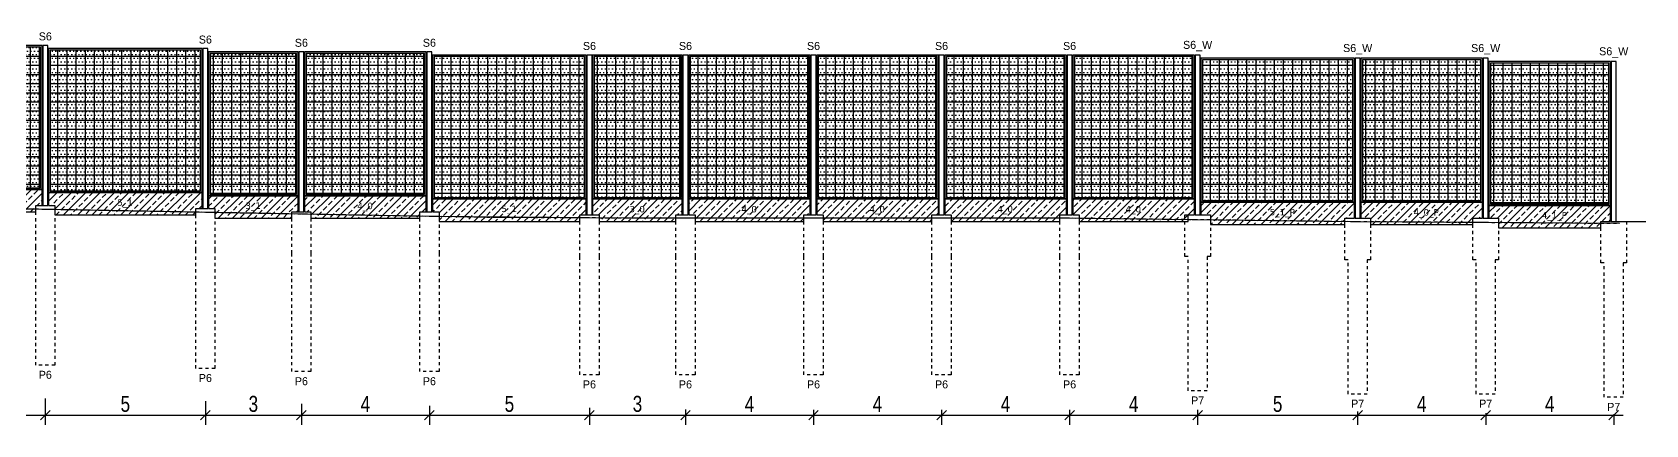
# Model space of a CAD drawing. Header units: metres. Extents: x -16 to 917, y -427 to 244.
# Drawn here: x 63.6 to 114, y 227.8 to 240.1 of the extents above; entities that cross this region are included whole.
import ezdxf

# ---------------------------------------------------------------- set-up
doc = ezdxf.new("R2010")
doc.units = ezdxf.units.M
doc.linetypes.add('DASHED', pattern=[0.75, 0.5, -0.25])
doc.linetypes.add('HIDDEN', pattern=[0.375, 0.25, -0.125])
for name, color, linetype in [('m_pale', 1, 'Continuous'), ('m_panele', 7, 'Continuous'), ('m_podwaliny', 8, 'Continuous'), ('m_slupy', 7, 'Continuous'), ('m_teren', 1, 'Continuous'), ('m_wymiary', 1, 'Continuous')]:
    doc.layers.add(name, color=color, linetype=linetype)
doc.layers.add('m_teren_pierwotny', color=6, linetype='HIDDEN', plot=False)
doc.styles.add('CDMSTYLE', font='CDMSIMPL', dxfattribs={"width": 0.8, "bigfont": 'CDMBIGPL'})
doc.dimstyles.new('CDM-ME200ME', dxfattribs={"dimscale": 0.2, "dimtxt": 2.5, "dimasz": 1.5, "dimexe": 1.5, "dimexo": 5, "dimgap": 0.5, "dimtad": 1, "dimdec": 3, "dimrnd": 0.001, "dimzin": 9, "dimtxsty": 'CDMSTYLE', "dimblk": 'OBLIQUE', "dimcen": 2.5, "dimdle": 1.5, "dimclrd": 9, "dimclre": 9, "dimadec": 1, "dimazin": 2, "dimtfac": 1, "dimtdec": 1, "dimtix": 1, "dimtmove": 2, "dimatfit": 3, "dimldrblk": 'DOT', "dimfxl": 1, "dimtvp": 1, "dimtolj": 1, "dimtzin": 0, "dimlwd": 25, "dimlwe": 25, "dimarcsym": 0})
pattern_1 = [(45, (-1743.18178, -1522.65767), (-0.224506403, 0.224506403), []), (45, (-1742.95727, -1522.65767), (-0.224506403, 0.224506403), [0.15875, -0.079375])]
pattern_2 = [(90, (0.1, 1), (-0.28575, 6e-17), []), (180, (0.1, 1), (-6e-17, -0.28575), [])]
pattern_3 = [(0, (0.1, 1), (0.0555625, 0.111125), [0, -0.111125])]
pattern_4 = [(45, (0, -0.5), (-0.224506, 0.224506), []), (45, (0.2245, -0.5), (-0.224506, 0.224506), [0.15875, -0.079375])]

# ---------------------------------------------------------------- blocks, each defined once
blk = doc.blocks.new('4_1')
at = {"layer": 'm_podwaliny'}
h = blk.add_hatch(dxfattribs=at)
h.set_pattern_fill('ANSI33', color=8, scale=0.05, style=0)
h.set_pattern_definition(pattern_1)
h.paths.add_polyline_path([(3.9, -0.1), (3.9, 0.4), (0.1, 0.4), (0.1, 0), (0.3, 0), (0.3, -0.3), (3.7, -0.3), (3.7, -0.1)])
blk.add_lwpolyline([(3.9, -0.1), (3.9, 0.4), (0.1, 0.4), (0.1, 0), (0.3, 0), (0.3, -0.3), (3.7, -0.3), (3.7, -0.1)], close=True, dxfattribs=at)
at = {"layer": 'm_podwaliny', "color": 7, "insert": (1.75, 0.189), "char_height": 0.2, "width": 0.26556, "attachment_point": 1}
blk.add_mtext('{\\fVerdana|b0|i0|c238|p34;4_1}', dxfattribs=at)
blk = doc.blocks.new('P_4_5_1')
at = {"layer": 'm_panele'}
h = blk.add_hatch(color=251, dxfattribs=at)
h.paths.add_polyline_path([(3.9, 5), (0.1, 5), (0.1, 0.5), (3.9, 0.5)])
h.paths.add_polyline_path([(0.15, 0.55), (0.15, 4.95), (3.85, 4.95), (3.85, 0.55)], flags=16)
h = blk.add_hatch(dxfattribs=at)
h.set_pattern_fill('ANSI37', color=251, scale=0.09, angle=45, style=0)
h.set_pattern_definition(pattern_2)
h.paths.add_polyline_path([(3.85, 4.95), (0.15, 4.95), (0.15, 0.55), (3.85, 0.55)])
h = blk.add_hatch(dxfattribs=at)
h.set_pattern_fill('DOTS', color=95, scale=0.07, style=0)
h.set_pattern_definition(pattern_3)
h.paths.add_polyline_path([(3.85, 4.95), (0.15, 4.95), (0.15, 0.55), (3.85, 0.55)])
at = {"layer": 'm_panele', "color": 251}
blk.add_lwpolyline([(0.1, 0.5), (3.9, 0.5), (3.9, 5), (0.1, 5), (0.1, 0.5)], dxfattribs=at)
blk.add_lwpolyline([(0.15, 0.55), (3.85, 0.55), (3.85, 4.95), (0.15, 4.95)], close=True, dxfattribs=at)
blk = doc.blocks.new('_OBLIQUE')
at = {"color": 0, "linetype": 'ByBlock'}
blk.add_line((-0.5, -0.5), (0.5, 0.5), dxfattribs=at)
blk = doc.blocks.new('*D240')
at = {"layer": 'm_wymiary', "color": 9, "linetype": 'Continuous', "lineweight": 25, "transparency": 16777216}
for p, q in [((60, 228.606), (60, 227.79)), ((64, 228.606), (64, 227.79)), ((59.7, 228.09), (64.3, 228.09))]:
    blk.add_line(p, q, dxfattribs=at)
at = {"layer": 'm_wymiary', "color": 9, "linetype": 'Continuous', "lineweight": 25, "transparency": 16777216, "xscale": 0.3, "yscale": 0.3, "zscale": 0.3, "rotation": 180}
blk.add_blockref('_OBLIQUE', (60, 228.09), dxfattribs=at)
at = {"layer": 'm_wymiary', "color": 9, "linetype": 'Continuous', "lineweight": 25, "transparency": 16777216, "xscale": 0.3, "yscale": 0.3, "zscale": 0.3}
blk.add_blockref('_OBLIQUE', (64, 228.09), dxfattribs=at)
at = {"layer": 'm_wymiary', "color": 0, "linetype": 'Continuous', "lineweight": 25, "transparency": 16777216, "insert": (62, 228.44), "char_height": 0.5, "attachment_point": 5, "style": 'CDMSTYLE'}
blk.add_mtext('\\A1;4', dxfattribs=at)
blk = doc.blocks.new('_DOT')
at = {"color": 0, "linetype": 'ByBlock'}
blk.add_line((-0.5, 0), (-1, 0), dxfattribs=at)
at = {"color": 0, "linetype": 'ByBlock', "const_width": 0.5}
blk.add_lwpolyline([(-0.25, 0, 1), (0.25, 0, 1)], format="xyb", close=True, dxfattribs=at)
blk = doc.blocks.new('P6')
at = {"layer": 'm_pale', "color": 1, "linetype": 'DASHED', "ltscale": 0.005}
blk.add_lwpolyline([(0.3, -1.3), (0.3, -1.3), (0.3, -5), (-0.3, -5), (-0.3, -1.3), (-0.3, -1.3), (-0.3, 0), (0.3, 0)], close=True, dxfattribs=at)
at = {"layer": 'm_pale', "insert": (0, -5.3), "char_height": 0.25, "width": 0.54093, "attachment_point": 5}
blk.add_mtext('P6', dxfattribs=at)
blk = doc.blocks.new('S6')
at = {"layer": 'm_slupy'}
blk.add_lwpolyline([(-0.08, 0), (0.08, 0), (0.08, 5), (-0.08, 5)], close=True, dxfattribs=at)
at = {"layer": 'm_slupy', "insert": (0, 5.281), "char_height": 0.25, "width": 0.43691, "attachment_point": 5}
blk.add_mtext('S6', dxfattribs=at)
blk = doc.blocks.new('5_1')
at = {"layer": 'm_podwaliny'}
h = blk.add_hatch(dxfattribs=at)
h.set_pattern_fill('ANSI33', color=8, scale=0.05, style=0)
h.set_pattern_definition(pattern_1)
h.paths.add_polyline_path([(4.9, -0.1), (4.9, 0.4), (0.1, 0.4), (0.1, 0), (0.3, 0), (0.3, -0.3), (4.7, -0.3), (4.7, -0.1)])
blk.add_lwpolyline([(4.9, -0.1), (4.9, 0.4), (0.1, 0.4), (0.1, 0), (0.3, 0), (0.3, -0.3), (4.7, -0.3), (4.7, -0.1)], close=True, dxfattribs=at)
at = {"layer": 'm_podwaliny', "color": 7, "insert": (2.25, 0.189), "char_height": 0.2, "width": 0.26556, "attachment_point": 1}
blk.add_mtext('{\\fVerdana|b0|i0|c238|p34;5_1}', dxfattribs=at)
blk = doc.blocks.new('P_5_5_1')
at = {"layer": 'm_panele'}
h = blk.add_hatch(color=251, dxfattribs=at)
h.paths.add_polyline_path([(4.9, 5), (0.1, 5), (0.1, 0.5), (4.9, 0.5)])
h.paths.add_polyline_path([(0.15, 0.55), (0.15, 4.95), (4.85, 4.95), (4.85, 0.55)], flags=16)
h = blk.add_hatch(dxfattribs=at)
h.set_pattern_fill('ANSI37', color=251, scale=0.09, angle=45, style=0)
h.set_pattern_definition(pattern_2)
h.paths.add_polyline_path([(4.85, 4.95), (3.85, 4.95), (3.85, 0.55), (4.85, 0.55)])
h.paths.add_polyline_path([(3.85, 4.95), (0.15, 4.95), (0.15, 0.55), (3.85, 0.55)])
h = blk.add_hatch(dxfattribs=at)
h.set_pattern_fill('DOTS', color=95, scale=0.07, style=0)
h.set_pattern_definition(pattern_3)
h.paths.add_polyline_path([(4.85, 4.95), (3.85, 4.95), (3.85, 0.55), (4.85, 0.55)])
h.paths.add_polyline_path([(3.85, 4.95), (0.15, 4.95), (0.15, 0.55), (3.85, 0.55)])
at = {"layer": 'm_panele', "color": 251}
blk.add_lwpolyline([(0.1, 0.5), (4.9, 0.5), (4.9, 5), (0.1, 5), (0.1, 0.5)], dxfattribs=at)
blk.add_lwpolyline([(0.15, 0.55), (4.85, 0.55), (4.85, 4.95), (0.15, 4.95)], close=True, dxfattribs=at)
blk = doc.blocks.new('*D241')
at = {"layer": 'm_wymiary', "color": 9, "linetype": 'Continuous', "lineweight": 25, "transparency": 16777216}
for p, q in [((64, 228.532), (64, 227.79)), ((69, 228.532), (69, 227.79)), ((63.7, 228.09), (69.3, 228.09))]:
    blk.add_line(p, q, dxfattribs=at)
at = {"layer": 'm_wymiary', "color": 9, "linetype": 'Continuous', "lineweight": 25, "transparency": 16777216, "xscale": 0.3, "yscale": 0.3, "zscale": 0.3, "rotation": 180}
blk.add_blockref('_OBLIQUE', (64, 228.09), dxfattribs=at)
at = {"layer": 'm_wymiary', "color": 9, "linetype": 'Continuous', "lineweight": 25, "transparency": 16777216, "xscale": 0.3, "yscale": 0.3, "zscale": 0.3}
blk.add_blockref('_OBLIQUE', (69, 228.09), dxfattribs=at)
at = {"layer": 'm_wymiary', "color": 0, "linetype": 'Continuous', "lineweight": 25, "transparency": 16777216, "insert": (66.5, 228.44), "char_height": 0.5, "attachment_point": 5, "style": 'CDMSTYLE'}
blk.add_mtext('\\A1;5', dxfattribs=at)
blk = doc.blocks.new('3_1')
at = {"layer": 'm_podwaliny'}
h = blk.add_hatch(dxfattribs=at)
h.set_pattern_fill('ANSI33', color=8, scale=0.05, style=0)
h.set_pattern_definition(pattern_1)
h.paths.add_polyline_path([(2.9, -0.1), (2.9, 0.4), (0.1, 0.4), (0.1, 0), (0.3, 0), (0.3, -0.3), (2.7, -0.3), (2.7, -0.1)])
blk.add_lwpolyline([(2.9, -0.1), (2.9, 0.4), (0.1, 0.4), (0.1, 0), (0.3, 0), (0.3, -0.3), (2.7, -0.3), (2.7, -0.1)], close=True, dxfattribs=at)
at = {"layer": 'm_podwaliny', "color": 7, "insert": (1.25, 0.189), "char_height": 0.2, "width": 0.26556, "attachment_point": 1}
blk.add_mtext('{\\fVerdana|b0|i0|c238|p34;3_1}', dxfattribs=at)
blk = doc.blocks.new('P_3_5_1')
at = {"layer": 'm_panele'}
h = blk.add_hatch(color=251, dxfattribs=at)
h.paths.add_polyline_path([(2.9, 5), (0.1, 5), (0.1, 0.5), (2.9, 0.5)])
h.paths.add_polyline_path([(0.15, 0.55), (0.15, 4.95), (2.85, 4.95), (2.85, 0.55)], flags=16)
h = blk.add_hatch(dxfattribs=at)
h.set_pattern_fill('ANSI37', color=251, scale=0.09, angle=45, style=0)
h.set_pattern_definition(pattern_2)
h.paths.add_polyline_path([(2.85, 0.55), (2.85, 4.95), (0.15, 4.95), (0.15, 0.55)])
h = blk.add_hatch(dxfattribs=at)
h.set_pattern_fill('DOTS', color=95, scale=0.07, style=0)
h.set_pattern_definition(pattern_3)
h.paths.add_polyline_path([(2.85, 0.55), (2.85, 4.95), (0.15, 4.95), (0.15, 0.55)])
at = {"layer": 'm_panele', "color": 251}
blk.add_lwpolyline([(0.1, 0.5), (2.9, 0.5), (2.9, 5), (0.1, 5), (0.1, 0.5)], dxfattribs=at)
blk.add_lwpolyline([(0.15, 0.55), (2.85, 0.55), (2.85, 4.95), (0.15, 4.95)], close=True, dxfattribs=at)
blk = doc.blocks.new('*D242')
at = {"layer": 'm_wymiary', "color": 9, "linetype": 'Continuous', "lineweight": 25, "transparency": 16777216}
for p, q in [((69, 228.44), (69, 227.79)), ((72, 228.44), (72, 227.79)), ((68.7, 228.09), (72.3, 228.09))]:
    blk.add_line(p, q, dxfattribs=at)
at = {"layer": 'm_wymiary', "color": 9, "linetype": 'Continuous', "lineweight": 25, "transparency": 16777216, "xscale": 0.3, "yscale": 0.3, "zscale": 0.3, "rotation": 180}
blk.add_blockref('_OBLIQUE', (69, 228.09), dxfattribs=at)
at = {"layer": 'm_wymiary', "color": 9, "linetype": 'Continuous', "lineweight": 25, "transparency": 16777216, "xscale": 0.3, "yscale": 0.3, "zscale": 0.3}
blk.add_blockref('_OBLIQUE', (72, 228.09), dxfattribs=at)
at = {"layer": 'm_wymiary', "color": 0, "linetype": 'Continuous', "lineweight": 25, "transparency": 16777216, "insert": (70.5, 228.44), "char_height": 0.5, "attachment_point": 5, "style": 'CDMSTYLE'}
blk.add_mtext('\\A1;3', dxfattribs=at)
blk = doc.blocks.new('4_0')
at = {"layer": 'm_podwaliny'}
h = blk.add_hatch(dxfattribs=at)
h.set_pattern_fill('ANSI33', color=8, scale=0.05, style=0)
h.set_pattern_definition(pattern_4)
edge = h.paths.add_edge_path(flags=16)
edge.add_arc((2, 0), 0.0173, 0, 360)
h.paths.add_polyline_path([(1.819, -0.158), (2.202, -0.158)], flags=16)
h.paths.add_polyline_path([(0.3, -0.2), (3.7, -0.2), (3.7, 0), (3.9, 0), (3.9, 0.5), (0.1, 0.5), (0.1, 0), (0.3, 0)])
blk.add_lwpolyline([(0.3, 0), (0.3, -0.2), (3.7, -0.2), (3.7, 0), (3.9, 0), (3.9, 0.5), (0.1, 0.5), (0.1, 0), (0.3, 0)], dxfattribs=at)
at = {"layer": 'm_podwaliny', "color": 7, "insert": (1.746, 0.281), "char_height": 0.2, "width": 0.26556, "attachment_point": 1}
blk.add_mtext('{\\fVerdana|b0|i0|c238|p34;4_0}', dxfattribs=at)
blk = doc.blocks.new('*D243')
at = {"layer": 'm_wymiary', "color": 9, "linetype": 'Continuous', "lineweight": 25, "transparency": 16777216}
for p, q in [((72, 228.385), (72, 227.79)), ((76, 228.385), (76, 227.79)), ((71.7, 228.09), (76.3, 228.09))]:
    blk.add_line(p, q, dxfattribs=at)
at = {"layer": 'm_wymiary', "color": 9, "linetype": 'Continuous', "lineweight": 25, "transparency": 16777216, "xscale": 0.3, "yscale": 0.3, "zscale": 0.3, "rotation": 180}
blk.add_blockref('_OBLIQUE', (72, 228.09), dxfattribs=at)
at = {"layer": 'm_wymiary', "color": 9, "linetype": 'Continuous', "lineweight": 25, "transparency": 16777216, "xscale": 0.3, "yscale": 0.3, "zscale": 0.3}
blk.add_blockref('_OBLIQUE', (76, 228.09), dxfattribs=at)
at = {"layer": 'm_wymiary', "color": 0, "linetype": 'Continuous', "lineweight": 25, "transparency": 16777216, "insert": (74, 228.44), "char_height": 0.5, "attachment_point": 5, "style": 'CDMSTYLE'}
blk.add_mtext('\\A1;4', dxfattribs=at)
blk = doc.blocks.new('*D244')
at = {"layer": 'm_wymiary', "color": 9, "linetype": 'Continuous', "lineweight": 25, "transparency": 16777216}
for p, q in [((75.7, 228.09), (81.3, 228.09)), ((76, 228.314), (76, 227.79)), ((81, 228.314), (81, 227.79))]:
    blk.add_line(p, q, dxfattribs=at)
at = {"layer": 'm_wymiary', "color": 9, "linetype": 'Continuous', "lineweight": 25, "transparency": 16777216, "xscale": 0.3, "yscale": 0.3, "zscale": 0.3, "rotation": 180}
blk.add_blockref('_OBLIQUE', (76, 228.09), dxfattribs=at)
at = {"layer": 'm_wymiary', "color": 9, "linetype": 'Continuous', "lineweight": 25, "transparency": 16777216, "xscale": 0.3, "yscale": 0.3, "zscale": 0.3}
blk.add_blockref('_OBLIQUE', (81, 228.09), dxfattribs=at)
at = {"layer": 'm_wymiary', "color": 0, "linetype": 'Continuous', "lineweight": 25, "transparency": 16777216, "insert": (78.5, 228.44), "char_height": 0.5, "attachment_point": 5, "style": 'CDMSTYLE'}
blk.add_mtext('\\A1;5', dxfattribs=at)
blk = doc.blocks.new('3_0')
at = {"layer": 'm_podwaliny'}
h = blk.add_hatch(dxfattribs=at)
h.set_pattern_fill('ANSI33', color=8, scale=0.05, style=0)
h.set_pattern_definition(pattern_4)
edge = h.paths.add_edge_path(flags=16)
edge.add_arc((2, 0), 0.0173, 0, 360)
h.paths.add_polyline_path([(1.819, -0.158), (2.202, -0.158)], flags=16)
h.paths.add_polyline_path([(2.7, -0.2), (2.7, 0), (2.9, 0), (2.9, 0.5), (0.1, 0.5), (0.1, 0), (0.3, 0), (0.3, -0.2)])
blk.add_lwpolyline([(0.3, 0), (0.3, -0.2), (2.7, -0.2), (2.7, 0), (2.9, 0), (2.9, 0.5), (0.1, 0.5), (0.1, 0), (0.3, 0)], dxfattribs=at)
at = {"layer": 'm_podwaliny', "color": 7, "insert": (1.246, 0.281), "char_height": 0.2, "width": 0.26556, "attachment_point": 1}
blk.add_mtext('{\\fVerdana|b0|i0|c238|p34;3_0}', dxfattribs=at)
blk = doc.blocks.new('*D245')
at = {"layer": 'm_wymiary', "color": 9, "linetype": 'Continuous', "lineweight": 25, "transparency": 16777216}
for p, q in [((80.7, 228.09), (84.3, 228.09)), ((81, 228.266), (81, 227.79)), ((84, 228.266), (84, 227.79))]:
    blk.add_line(p, q, dxfattribs=at)
at = {"layer": 'm_wymiary', "color": 9, "linetype": 'Continuous', "lineweight": 25, "transparency": 16777216, "xscale": 0.3, "yscale": 0.3, "zscale": 0.3, "rotation": 180}
blk.add_blockref('_OBLIQUE', (81, 228.09), dxfattribs=at)
at = {"layer": 'm_wymiary', "color": 9, "linetype": 'Continuous', "lineweight": 25, "transparency": 16777216, "xscale": 0.3, "yscale": 0.3, "zscale": 0.3}
blk.add_blockref('_OBLIQUE', (84, 228.09), dxfattribs=at)
at = {"layer": 'm_wymiary', "color": 0, "linetype": 'Continuous', "lineweight": 25, "transparency": 16777216, "insert": (82.5, 228.44), "char_height": 0.5, "attachment_point": 5, "style": 'CDMSTYLE'}
blk.add_mtext('\\A1;3', dxfattribs=at)
blk = doc.blocks.new('*D246')
at = {"layer": 'm_wymiary', "color": 9, "linetype": 'Continuous', "lineweight": 25, "transparency": 16777216}
for p, q in [((83.7, 228.09), (88.3, 228.09)), ((84, 228.26), (84, 227.79)), ((88, 228.26), (88, 227.79))]:
    blk.add_line(p, q, dxfattribs=at)
at = {"layer": 'm_wymiary', "color": 9, "linetype": 'Continuous', "lineweight": 25, "transparency": 16777216, "xscale": 0.3, "yscale": 0.3, "zscale": 0.3, "rotation": 180}
blk.add_blockref('_OBLIQUE', (84, 228.09), dxfattribs=at)
at = {"layer": 'm_wymiary', "color": 9, "linetype": 'Continuous', "lineweight": 25, "transparency": 16777216, "xscale": 0.3, "yscale": 0.3, "zscale": 0.3}
blk.add_blockref('_OBLIQUE', (88, 228.09), dxfattribs=at)
at = {"layer": 'm_wymiary', "color": 0, "linetype": 'Continuous', "lineweight": 25, "transparency": 16777216, "insert": (86, 228.44), "char_height": 0.5, "attachment_point": 5, "style": 'CDMSTYLE'}
blk.add_mtext('\\A1;4', dxfattribs=at)
blk = doc.blocks.new('*D247')
at = {"layer": 'm_wymiary', "color": 9, "linetype": 'Continuous', "lineweight": 25, "transparency": 16777216}
for p, q in [((87.7, 228.09), (92.3, 228.09)), ((88, 228.26), (88, 227.79)), ((92, 228.26), (92, 227.79))]:
    blk.add_line(p, q, dxfattribs=at)
at = {"layer": 'm_wymiary', "color": 9, "linetype": 'Continuous', "lineweight": 25, "transparency": 16777216, "xscale": 0.3, "yscale": 0.3, "zscale": 0.3, "rotation": 180}
blk.add_blockref('_OBLIQUE', (88, 228.09), dxfattribs=at)
at = {"layer": 'm_wymiary', "color": 9, "linetype": 'Continuous', "lineweight": 25, "transparency": 16777216, "xscale": 0.3, "yscale": 0.3, "zscale": 0.3}
blk.add_blockref('_OBLIQUE', (92, 228.09), dxfattribs=at)
at = {"layer": 'm_wymiary', "color": 0, "linetype": 'Continuous', "lineweight": 25, "transparency": 16777216, "insert": (90, 228.44), "char_height": 0.5, "attachment_point": 5, "style": 'CDMSTYLE'}
blk.add_mtext('\\A1;4', dxfattribs=at)
blk = doc.blocks.new('*D248')
at = {"layer": 'm_wymiary', "color": 9, "linetype": 'Continuous', "lineweight": 25, "transparency": 16777216}
for p, q in [((91.7, 228.09), (96.3, 228.09)), ((92, 228.26), (92, 227.79)), ((96, 228.26), (96, 227.79))]:
    blk.add_line(p, q, dxfattribs=at)
at = {"layer": 'm_wymiary', "color": 9, "linetype": 'Continuous', "lineweight": 25, "transparency": 16777216, "xscale": 0.3, "yscale": 0.3, "zscale": 0.3, "rotation": 180}
blk.add_blockref('_OBLIQUE', (92, 228.09), dxfattribs=at)
at = {"layer": 'm_wymiary', "color": 9, "linetype": 'Continuous', "lineweight": 25, "transparency": 16777216, "xscale": 0.3, "yscale": 0.3, "zscale": 0.3}
blk.add_blockref('_OBLIQUE', (96, 228.09), dxfattribs=at)
at = {"layer": 'm_wymiary', "color": 0, "linetype": 'Continuous', "lineweight": 25, "transparency": 16777216, "insert": (94, 228.44), "char_height": 0.5, "attachment_point": 5, "style": 'CDMSTYLE'}
blk.add_mtext('\\A1;4', dxfattribs=at)
blk = doc.blocks.new('*D249')
at = {"layer": 'm_wymiary', "color": 9, "linetype": 'Continuous', "lineweight": 25, "transparency": 16777216}
for p, q in [((95.7, 228.09), (100.3, 228.09)), ((96, 228.256), (96, 227.79)), ((100, 228.256), (100, 227.79))]:
    blk.add_line(p, q, dxfattribs=at)
at = {"layer": 'm_wymiary', "color": 9, "linetype": 'Continuous', "lineweight": 25, "transparency": 16777216, "xscale": 0.3, "yscale": 0.3, "zscale": 0.3, "rotation": 180}
blk.add_blockref('_OBLIQUE', (96, 228.09), dxfattribs=at)
at = {"layer": 'm_wymiary', "color": 9, "linetype": 'Continuous', "lineweight": 25, "transparency": 16777216, "xscale": 0.3, "yscale": 0.3, "zscale": 0.3}
blk.add_blockref('_OBLIQUE', (100, 228.09), dxfattribs=at)
at = {"layer": 'm_wymiary', "color": 0, "linetype": 'Continuous', "lineweight": 25, "transparency": 16777216, "insert": (98, 228.44), "char_height": 0.5, "attachment_point": 5, "style": 'CDMSTYLE'}
blk.add_mtext('\\A1;4', dxfattribs=at)
blk = doc.blocks.new('P7')
at = {"layer": 'm_pale', "color": 1, "linetype": 'DASHED', "ltscale": 0.005}
blk.add_lwpolyline([(0.4, -1.3), (0.3, -1.3), (0.3, -5.5), (-0.3, -5.5), (-0.3, -1.3), (-0.4, -1.3), (-0.4, 0), (0.4, 0)], close=True, dxfattribs=at)
at = {"layer": 'm_pale', "insert": (0, -5.8), "char_height": 0.25, "width": 0.54093, "attachment_point": 5}
blk.add_mtext('P7', dxfattribs=at)
blk = doc.blocks.new('S6_W')
at = {"layer": 'm_slupy'}
blk.add_lwpolyline([(-0.08, 0), (0.08, 0), (0.08, 5), (-0.08, 5)], close=True, dxfattribs=at)
at = {"layer": 'm_slupy', "insert": (0, 5.281), "char_height": 0.25, "width": 0.43691, "attachment_point": 5}
blk.add_mtext('S6_W', dxfattribs=at)
blk = doc.blocks.new('5_1_P')
at = {"layer": 'm_podwaliny'}
h = blk.add_hatch(dxfattribs=at)
h.set_pattern_fill('ANSI33', color=8, scale=0.05, style=0)
h.set_pattern_definition(pattern_1)
h.paths.add_polyline_path([(4.6, -0.3), (4.6, -0.1), (4.9, -0.1), (4.9, 0.4), (0.1, 0.4), (0.1, 0), (0.4, 0), (0.4, -0.3)])
blk.add_lwpolyline([(4.9, -0.1), (4.9, 0.4), (0.1, 0.4), (0.1, 0), (0.4, 0), (0.4, -0.3), (4.6, -0.3), (4.6, -0.1)], close=True, dxfattribs=at)
at = {"layer": 'm_podwaliny', "color": 7, "insert": (2.25, 0.189), "char_height": 0.2, "width": 0.26556, "attachment_point": 1}
blk.add_mtext('{\\fVerdana|b0|i0|c238|p34;5_1_P}', dxfattribs=at)
blk = doc.blocks.new('*D250')
at = {"layer": 'm_wymiary', "color": 9, "linetype": 'Continuous', "lineweight": 25, "transparency": 16777216}
for p, q in [((99.7, 228.09), (105.3, 228.09)), ((100, 228.208), (100, 227.79)), ((105, 228.208), (105, 227.79))]:
    blk.add_line(p, q, dxfattribs=at)
at = {"layer": 'm_wymiary', "color": 9, "linetype": 'Continuous', "lineweight": 25, "transparency": 16777216, "xscale": 0.3, "yscale": 0.3, "zscale": 0.3, "rotation": 180}
blk.add_blockref('_OBLIQUE', (100, 228.09), dxfattribs=at)
at = {"layer": 'm_wymiary', "color": 9, "linetype": 'Continuous', "lineweight": 25, "transparency": 16777216, "xscale": 0.3, "yscale": 0.3, "zscale": 0.3}
blk.add_blockref('_OBLIQUE', (105, 228.09), dxfattribs=at)
at = {"layer": 'm_wymiary', "color": 0, "linetype": 'Continuous', "lineweight": 25, "transparency": 16777216, "insert": (102.5, 228.44), "char_height": 0.5, "attachment_point": 5, "style": 'CDMSTYLE'}
blk.add_mtext('\\A1;5', dxfattribs=at)
blk = doc.blocks.new('4_0_P')
at = {"layer": 'm_podwaliny'}
h = blk.add_hatch(dxfattribs=at)
h.set_pattern_fill('ANSI33', color=8, scale=0.05, style=0)
h.set_pattern_definition(pattern_4)
edge = h.paths.add_edge_path(flags=16)
edge.add_arc((2, 0), 0.0173, 0, 360)
h.paths.add_polyline_path([(1.819, -0.158), (2.202, -0.158)], flags=16)
h.paths.add_polyline_path([(0.1, 0), (0.4, 0), (0.4, -0.2), (3.6, -0.2), (3.6, 0), (3.9, 0), (3.9, 0.5), (0.1, 0.5)])
blk.add_lwpolyline([(0.4, 0), (0.4, -0.2), (3.6, -0.2), (3.6, 0), (3.9, 0), (3.9, 0.5), (0.1, 0.5), (0.1, 0), (0.4, 0)], dxfattribs=at)
at = {"layer": 'm_podwaliny', "color": 7, "insert": (1.746, 0.281), "char_height": 0.2, "width": 0.26556, "attachment_point": 1}
blk.add_mtext('{\\fVerdana|b0|i0|c238|p34;4_0_P}', dxfattribs=at)
blk = doc.blocks.new('*D251')
at = {"layer": 'm_wymiary', "color": 9, "linetype": 'Continuous', "lineweight": 25, "transparency": 16777216}
for p, q in [((104.7, 228.09), (109.3, 228.09)), ((105, 228.148), (105, 227.79)), ((109, 228.148), (109, 227.79))]:
    blk.add_line(p, q, dxfattribs=at)
at = {"layer": 'm_wymiary', "color": 9, "linetype": 'Continuous', "lineweight": 25, "transparency": 16777216, "xscale": 0.3, "yscale": 0.3, "zscale": 0.3, "rotation": 180}
blk.add_blockref('_OBLIQUE', (105, 228.09), dxfattribs=at)
at = {"layer": 'm_wymiary', "color": 9, "linetype": 'Continuous', "lineweight": 25, "transparency": 16777216, "xscale": 0.3, "yscale": 0.3, "zscale": 0.3}
blk.add_blockref('_OBLIQUE', (109, 228.09), dxfattribs=at)
at = {"layer": 'm_wymiary', "color": 0, "linetype": 'Continuous', "lineweight": 25, "transparency": 16777216, "insert": (107, 228.44), "char_height": 0.5, "attachment_point": 5, "style": 'CDMSTYLE'}
blk.add_mtext('\\A1;4', dxfattribs=at)
blk = doc.blocks.new('4_1_P')
at = {"layer": 'm_podwaliny'}
h = blk.add_hatch(dxfattribs=at)
h.set_pattern_fill('ANSI33', color=8, scale=0.05, style=0)
h.set_pattern_definition(pattern_1)
h.paths.add_polyline_path([(0.1, 0), (0.4, 0), (0.4, -0.3), (3.6, -0.3), (3.6, -0.1), (3.9, -0.1), (3.9, 0.4), (0.1, 0.4)])
blk.add_lwpolyline([(3.9, -0.1), (3.9, 0.4), (0.1, 0.4), (0.1, 0), (0.4, 0), (0.4, -0.3), (3.6, -0.3), (3.6, -0.1)], close=True, dxfattribs=at)
at = {"layer": 'm_podwaliny', "color": 7, "insert": (1.75, 0.189), "char_height": 0.2, "width": 0.26556, "attachment_point": 1}
blk.add_mtext('{\\fVerdana|b0|i0|c238|p34;4_1_P}', dxfattribs=at)
blk = doc.blocks.new('*D252')
at = {"layer": 'm_wymiary', "color": 9, "linetype": 'Continuous', "lineweight": 25, "transparency": 16777216}
for p, q in [((108.7, 228.09), (113.3, 228.09)), ((109, 228.12), (109, 227.79)), ((113, 228.12), (113, 227.79))]:
    blk.add_line(p, q, dxfattribs=at)
at = {"layer": 'm_wymiary', "color": 9, "linetype": 'Continuous', "lineweight": 25, "transparency": 16777216, "xscale": 0.3, "yscale": 0.3, "zscale": 0.3, "rotation": 180}
blk.add_blockref('_OBLIQUE', (109, 228.09), dxfattribs=at)
at = {"layer": 'm_wymiary', "color": 9, "linetype": 'Continuous', "lineweight": 25, "transparency": 16777216, "xscale": 0.3, "yscale": 0.3, "zscale": 0.3}
blk.add_blockref('_OBLIQUE', (113, 228.09), dxfattribs=at)
at = {"layer": 'm_wymiary', "color": 0, "linetype": 'Continuous', "lineweight": 25, "transparency": 16777216, "insert": (111, 228.44), "char_height": 0.5, "attachment_point": 5, "style": 'CDMSTYLE'}
blk.add_mtext('\\A1;4', dxfattribs=at)
blk = doc.blocks.new('0_0')
at = {"color": 1, "linetype": 'Continuous', "lineweight": 25}
blk.add_lwpolyline([(0, 0), (0.001, 0)], dxfattribs=at)

msp = doc.modelspace()

# ---------------------------------------------------------------- linework, layer by layer
at = {"layer": 'm_teren', "color": 3, "linetype": 'Continuous', "lineweight": 25}
for p, q in [((60, 234.6057), (64, 234.5321)), ((64, 234.5321), (69, 234.4401)), ((69, 234.4401), (72, 234.3848)), ((72, 234.3848), (76, 234.3135)), ((76, 234.3135), (81, 234.2658)), ((81, 234.2658), (84, 234.26)), ((84, 234.26), (88, 234.26)), ((88, 234.26), (92, 234.26)), ((92, 234.26), (96, 234.2561)), ((96, 234.2561), (100, 234.2078)), ((100, 234.2078), (105, 234.1484)), ((105, 234.1484), (109, 234.1199)), ((109, 234.1199), (113, 234.0913)), ((113, 234.0913), (113, 234.0913))]:
    msp.add_line(p, q, dxfattribs=at)
at = {"layer": 'm_teren', "color": 2, "lineweight": 25}
msp.add_lwpolyline([(60, 234.6059), (64, 234.5323), (69, 234.4402), (72, 234.385), (76, 234.3137), (81, 234.2658), (84, 234.26), (88, 234.26), (92, 234.26), (96, 234.2563), (100, 234.2079), (105, 234.1485), (109, 234.1199), (113, 234.0914)], dxfattribs=at)
at = {"layer": 'm_teren_pierwotny', "color": 6, "linetype": 'Continuous', "lineweight": 25}
msp.add_lwpolyline([(58.68, 234.63), (74.98, 234.33), (78.08, 234.28), (82.18, 234.26), (94.98, 234.26), (95.68, 234.26), (104.78, 234.15), (113.18, 234.09)], dxfattribs=at)
at = {"layer": 'm_teren_pierwotny', "color": 2, "lineweight": 25, "ltscale": 0.1}
msp.add_lwpolyline([(58.69, 234.63), (74.99, 234.33), (78.09, 234.28), (82.19, 234.26), (94.99, 234.26), (95.69, 234.26), (104.79, 234.15), (113.19, 234.09)], dxfattribs=at)

# ---------------------------------------------------------------- block references
at = {"layer": 'm_pale', "color": 1, "linetype": 'Continuous', "lineweight": 25}
for name, p in [('P6', (64, 234.65)), ('P6', (69, 234.55)), ('P6', (72, 234.45)), ('P6', (76, 234.45)), ('P6', (81, 234.35)), ('P6', (84, 234.35)), ('P6', (88, 234.35)), ('P6', (92, 234.35)), ('P6', (96, 234.35)), ('P7', (100, 234.35)), ('P7', (105, 234.25)), ('P7', (109, 234.25)), ('P7', (113, 234.15))]:
    msp.add_blockref(name, p, dxfattribs=at)
at = {"layer": 'm_pale', "color": 2, "lineweight": 25}
for name, p in [('P6', (64, 234.65)), ('P6', (69, 234.55)), ('P6', (72, 234.45)), ('P6', (76, 234.45)), ('P6', (81, 234.35)), ('P6', (84, 234.35)), ('P6', (88, 234.35)), ('P6', (92, 234.35)), ('P6', (96, 234.35)), ('P7', (100, 234.35)), ('P7', (105, 234.25)), ('P7', (109, 234.25)), ('P7', (113, 234.15))]:
    msp.add_blockref(name, p, dxfattribs=at)
at = {"layer": 'm_panele', "color": 1, "linetype": 'Continuous', "lineweight": 25}
for name, p in [('P_4_5_1', (60, 234.65)), ('P_5_5_1', (64, 234.55)), ('P_3_5_1', (69, 234.45)), ('P_4_5_1', (72, 234.45)), ('P_5_5_1', (76, 234.35)), ('P_3_5_1', (81, 234.35)), ('P_4_5_1', (84, 234.35)), ('P_4_5_1', (88, 234.35)), ('P_4_5_1', (92, 234.35)), ('P_4_5_1', (96, 234.35)), ('P_5_5_1', (100, 234.25)), ('P_4_5_1', (105, 234.25)), ('P_4_5_1', (109, 234.15)), ('0_0', (113, 234.15))]:
    msp.add_blockref(name, p, dxfattribs=at)
at = {"layer": 'm_panele', "color": 2, "lineweight": 25}
for name, p in [('P_4_5_1', (60, 234.65)), ('P_5_5_1', (64, 234.55)), ('P_3_5_1', (69, 234.45)), ('P_4_5_1', (72, 234.45)), ('P_5_5_1', (76, 234.35)), ('P_3_5_1', (81, 234.35)), ('P_4_5_1', (84, 234.35)), ('P_4_5_1', (88, 234.35)), ('P_4_5_1', (92, 234.35)), ('P_4_5_1', (96, 234.35)), ('P_5_5_1', (100, 234.25)), ('P_4_5_1', (105, 234.25)), ('P_4_5_1', (109, 234.15))]:
    msp.add_blockref(name, p, dxfattribs=at)
at = {"layer": 'm_podwaliny', "color": 1, "linetype": 'Continuous', "lineweight": 25}
for name, p in [('4_1', (60, 234.75)), ('5_1', (64, 234.65)), ('3_1', (69, 234.55)), ('4_0', (72, 234.45)), ('5_1', (76, 234.45)), ('3_0', (81, 234.35)), ('4_0', (84, 234.35)), ('4_0', (88, 234.35)), ('4_0', (92, 234.35)), ('4_0', (96, 234.35)), ('5_1_P', (100, 234.35)), ('4_0_P', (105, 234.25)), ('4_1_P', (109, 234.25))]:
    msp.add_blockref(name, p, dxfattribs=at)
at = {"layer": 'm_podwaliny', "color": 2, "lineweight": 25}
for name, p in [('4_1', (60, 234.75)), ('5_1', (64, 234.65)), ('3_1', (69, 234.55)), ('4_0', (72, 234.45)), ('5_1', (76, 234.45)), ('3_0', (81, 234.35)), ('4_0', (84, 234.35)), ('4_0', (88, 234.35)), ('4_0', (92, 234.35)), ('4_0', (96, 234.35)), ('5_1_P', (100, 234.35)), ('4_0_P', (105, 234.25)), ('4_1_P', (109, 234.25))]:
    msp.add_blockref(name, p, dxfattribs=at)
at = {"layer": 'm_podwaliny', "color": 1, "linetype": 'Continuous', "lineweight": 25, "xscale": 1000, "yscale": 1000, "zscale": 1000}
msp.add_blockref('0_0', (113, 234.15), dxfattribs=at)
at = {"layer": 'm_slupy', "color": 1, "linetype": 'Continuous', "lineweight": 25}
for name, p in [('S6', (64, 234.65)), ('S6', (69, 234.55)), ('S6', (72, 234.45)), ('S6', (76, 234.45)), ('S6', (81, 234.35)), ('S6', (84, 234.35)), ('S6', (88, 234.35)), ('S6', (92, 234.35)), ('S6', (96, 234.35)), ('S6_W', (100, 234.35)), ('S6_W', (105, 234.25)), ('S6_W', (109, 234.25)), ('S6_W', (113, 234.15))]:
    msp.add_blockref(name, p, dxfattribs=at)
at = {"layer": 'm_slupy', "color": 2, "lineweight": 25}
for name, p in [('S6', (64, 234.65)), ('S6', (69, 234.55)), ('S6', (72, 234.45)), ('S6', (76, 234.45)), ('S6', (81, 234.35)), ('S6', (84, 234.35)), ('S6', (88, 234.35)), ('S6', (92, 234.35)), ('S6', (96, 234.35)), ('S6_W', (100, 234.35)), ('S6_W', (105, 234.25)), ('S6_W', (109, 234.25)), ('S6_W', (113, 234.15))]:
    msp.add_blockref(name, p, dxfattribs=at)

# ---------------------------------------------------------------- dimensions: what is measured, and where the dimension line sits
at = {"layer": 'm_wymiary', "color": 1, "linetype": 'Continuous', "lineweight": 25}
for base, p1, p2, picture, middle in [((64, 228.09), (60, 229.6057), (64, 229.6057), '*D240', (62, 228.44)), ((69, 228.09), (64, 229.5321), (69, 229.5321), '*D241', (66.5, 228.44)), ((72, 228.09), (69, 229.4401), (72, 229.4401), '*D242', (70.5, 228.44)), ((76, 228.09), (72, 229.3848), (76, 229.3848), '*D243', (74, 228.44)), ((81, 228.09), (76, 229.3135), (81, 229.3135), '*D244', (78.5, 228.44)), ((84, 228.09), (81, 229.2658), (84, 229.2658), '*D245', (82.5, 228.44)), ((88, 228.09), (84, 229.26), (88, 229.26), '*D246', (86, 228.44)), ((92, 228.09), (88, 229.26), (92, 229.26), '*D247', (90, 228.44)), ((96, 228.09), (92, 229.26), (96, 229.26), '*D248', (94, 228.44)), ((100, 228.09), (96, 229.2561), (100, 229.2561), '*D249', (98, 228.44)), ((105, 228.09), (100, 229.2078), (105, 229.2078), '*D250', (102.5, 228.44)), ((109, 228.09), (105, 229.1484), (109, 229.1484), '*D251', (107, 228.44)), ((113, 228.09), (109, 229.1199), (113, 229.1199), '*D252', (111, 228.44))]:
    dim = msp.add_linear_dim(base=base, p1=p1, p2=p2, dimstyle='CDM-ME200ME', dxfattribs=at)
    dim.commit()
    dim.dimension.update_dxf_attribs({"geometry": picture, "text_midpoint": middle})

doc.saveas('drawing.dxf')
